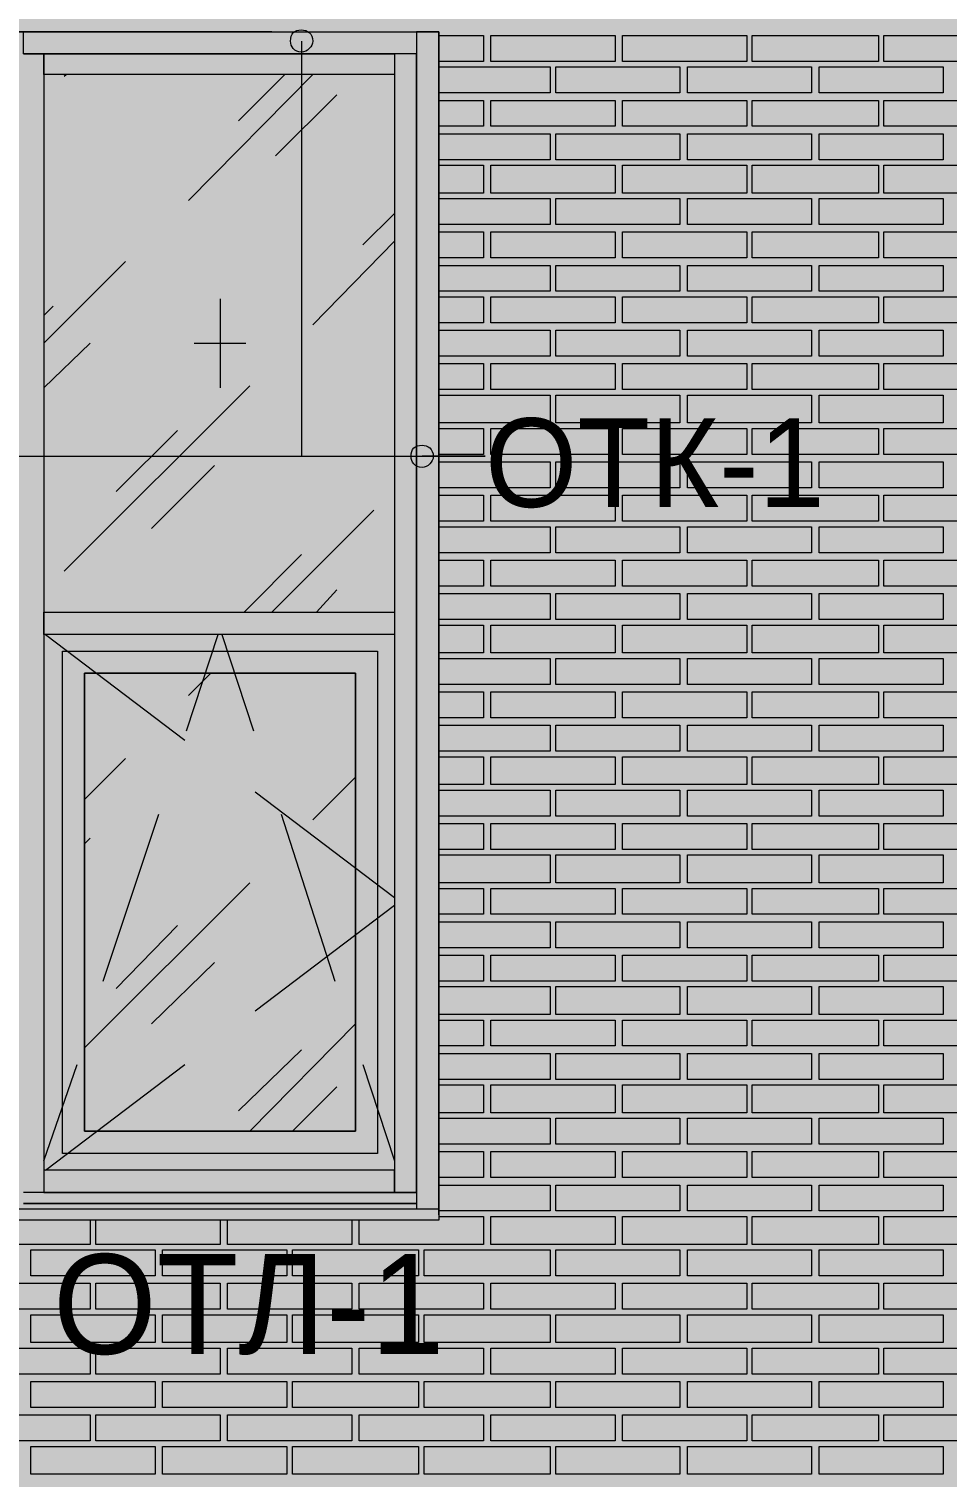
# Model space of a CAD drawing. Header units: millimetres. Extents: x -28928 to 100580, y -22867 to 36490.
# Drawn here: x -12715 to -10621, y 24689 to 27993 of the extents above; entities that cross this region are included whole.
import ezdxf

# ---------------------------------------------------------------- set-up
doc = ezdxf.new("R2010")
doc.units = ezdxf.units.MM
doc.layers.add('PDF _Геометрия', color=7, linetype='Continuous', true_color=0x8f8e8d)
doc.layers.add('PDF _Сплошная заливка', color=7, linetype='Continuous', true_color=0xffffff)
doc.layers.add('PDF _Текст', color=7, linetype='Continuous')

msp = doc.modelspace()

# ---------------------------------------------------------------- hatches: boundary and pattern name
at = {"layer": 'PDF _Сплошная заливка', "true_color": 0xdcd6cf, "transparency": 33554559}
msp.add_hatch(color=254, dxfattribs=at).paths.add_polyline_path([(-18676.6, 16343.4), (-18676.6, 19592.6), (-17276.3, 19592.6), (-17276.3, 16343.4), (19112.6, 16343.4), (19112.6, 30089.1), (-21853.9, 30089.1), (-21853.9, 16343.4), (-21375.9, 16343.4), (-21375.9, 19592.6), (-19277.4, 19592.6), (-19277.4, 16343.4)])

# ---------------------------------------------------------------- linework, layer by layer
at = {"layer": 'PDF _Геометрия', "color": 7, "lineweight": 9}
for points in [[(-12161.3, 27986.4), (-12838.2, 27986.4), (-13130.1, 27986.4), (-13130.1, 28286.8), (-13929.7, 28286.8)], [(-12778.9, 27986.4), (-11780.5, 27986.4), (-11780.5, 25287.2), (-11780.5, 25363.4), (-11780.5, 26636.8), (-11780.5, 27910.3), (-11780.5, 27986.4), (-11831.3, 27986.4), (-11831.3, 27910.3), (-11831.3, 26636.8), (-11831.3, 27935.7), (-11882, 27935.7), (-11882, 26636.8), (-11882, 25338), (-11882, 25388.7), (-12681.6, 25388.7), (-12681.6, 25338), (-11882, 25338), (-11831.3, 25338), (-11831.3, 26636.8), (-11831.3, 25363.4), (-11831.3, 25299.9)], [(-12093.6, 27965.3), (-12093.6, 27017.6), (-11674.7, 27017.6), (-11818.6, 27017.6)], [(-12728.2, 27935.7), (-12681.6, 27935.7), (-12681.6, 26636.8), (-12681.6, 25338), (-12728.2, 25338)], [(-12635.1, 27884.9), (-12630.9, 27889.1)], [(-12351.6, 27601.4), (-12068.2, 27889.1)], [(-12237.4, 27783.4), (-12131.6, 27889.1)], [(-12152.8, 27703), (-12013.2, 27842.6)], [(-11953.9, 27499.9), (-11882, 27571.8)], [(-12068.2, 27318), (-11882, 27508.4)], [(-12681.6, 27275.7), (-12495.5, 27461.8)], [(-12681.6, 27339.1), (-12660.5, 27360.3)], [(-12279.7, 27377.2), (-12279.7, 27174.1)], [(-12681.6, 27174.1), (-12575.9, 27275.7)], [(-12338.9, 27275.7), (-12220.5, 27275.7)], [(-12635.1, 26755.3), (-12212, 27178.4)], [(-12516.6, 26937.2), (-12377, 27076.8)], [(-12745.1, 27017.6), (-11674.7, 27017.6)], [(-12436.3, 26852.6), (-12292.4, 26996.4)], [(-12161.3, 26662.2), (-11928.6, 26894.9)], [(-12224.7, 26662.2), (-12093.6, 26793.4)], [(-12059.7, 26662.2), (-12013.2, 26713)], [(-12677.4, 26611.4), (-12360.1, 26370.3)], [(-12355.9, 26391.4), (-12283.9, 26611.4)], [(-12275.5, 26611.4), (-12203.6, 26391.4)], [(-12351.6, 26471.8), (-12300.9, 26522.6)], [(-12588.6, 26234.9), (-12495.5, 26328)], [(-12068.2, 26188.4), (-11970.9, 26285.7)], [(-12199.3, 26251.8), (-11882, 26010.7)], [(-12546.3, 25820.3), (-12419.3, 26201)], [(-12140.1, 26201), (-12017.4, 25820.3)], [(-12588.6, 26133.4), (-12575.9, 26146)], [(-12588.6, 25668), (-12212, 26044.5)], [(-12199.3, 25752.6), (-11882, 25993.7)], [(-12516.6, 25803.4), (-12377, 25947.2)], [(-12436.3, 25723), (-12292.4, 25862.6)], [(-12212, 25477.6), (-11970.9, 25723)], [(-12237.4, 25524.1), (-12093.6, 25663.7)], [(-12681.6, 25409.9), (-12605.5, 25629.9)], [(-12677.4, 25388.7), (-12360.1, 25629.9)], [(-11953.9, 25629.9), (-11882, 25409.9)], [(-12114.7, 25477.6), (-12013.2, 25579.1)], [(-11831.3, 25338), (-12728.2, 25338)], [(-11831.3, 25312.6), (-12728.2, 25312.6), (-11831.3, 25312.6)], [(-11831.3, 25312.6), (-12728.2, 25312.6)], [(-11780.5, 25304.1), (-11780.5, 25299.9), (-12778.9, 25299.9), (-12778.9, 25304.1)], [(-11780.5, 25299.9), (-11780.5, 25274.5), (-12778.9, 25274.5), (-12778.9, 25299.9)], [(-11780.5, 25283), (-11780.5, 25274.5)]]:
    msp.add_lwpolyline(points, dxfattribs=at)
for points in [[(-11856.6, 27935.7), (-12707, 27935.7), (-12728.2, 27935.7), (-12728.2, 27986.4), (-12707, 27986.4), (-11856.6, 27986.4), (-11831.3, 27986.4), (-11831.3, 27935.7)], [(-11882, 27889.1), (-12681.6, 27889.1), (-12681.6, 27935.7), (-11882, 27935.7)], [(-11882, 26611.4), (-12681.6, 26611.4), (-12681.6, 26662.2), (-11882, 26662.2)], [(-12639.3, 26573.4), (-11920.1, 26573.4), (-11920.1, 25426.8), (-12639.3, 25426.8)], [(-11920.1, 26573.4), (-11920.1, 25426.8), (-12639.3, 25426.8), (-12639.3, 26573.4)], [(-11970.9, 26522.6), (-12588.6, 26522.6), (-12588.6, 25477.6), (-11970.9, 25477.6)], [(-12588.6, 25477.6), (-12588.6, 26522.6), (-11970.9, 26522.6), (-11970.9, 25477.6)]]:
    msp.add_lwpolyline(points, close=True, dxfattribs=at)
at = {"layer": 'PDF _Геометрия', "lineweight": 9}
for points in [[(-11780.5, 27978), (-11678.9, 27978), (-11678.9, 27918.7), (-11780.5, 27918.7)], [(-11780.5, 27906), (-11670.5, 27906), (-11526.6, 27906), (-11526.6, 27846.8), (-11670.5, 27846.8), (-11780.5, 27846.8)], [(-11780.5, 27829.9), (-11678.9, 27829.9), (-11678.9, 27770.7), (-11780.5, 27770.7)], [(-11780.5, 27753.7), (-11670.5, 27753.7), (-11526.6, 27753.7), (-11526.6, 27694.5), (-11670.5, 27694.5), (-11780.5, 27694.5)], [(-11780.5, 27681.8), (-11678.9, 27681.8), (-11678.9, 27618.4), (-11780.5, 27618.4)], [(-11780.5, 27605.7), (-11670.5, 27605.7), (-11526.6, 27605.7), (-11526.6, 27546.4), (-11670.5, 27546.4), (-11780.5, 27546.4)], [(-11780.5, 27529.5), (-11678.9, 27529.5), (-11678.9, 27470.3), (-11780.5, 27470.3)], [(-11780.5, 27453.4), (-11670.5, 27453.4), (-11526.6, 27453.4), (-11526.6, 27394.1), (-11670.5, 27394.1), (-11780.5, 27394.1)], [(-11780.5, 27381.4), (-11678.9, 27381.4), (-11678.9, 27322.2), (-11780.5, 27322.2)], [(-11780.5, 27305.3), (-11670.5, 27305.3), (-11526.6, 27305.3), (-11526.6, 27246), (-11670.5, 27246), (-11780.5, 27246)], [(-11780.5, 27229.1), (-11678.9, 27229.1), (-11678.9, 27169.9), (-11780.5, 27169.9)], [(-11780.5, 27157.2), (-11670.5, 27157.2), (-11526.6, 27157.2), (-11526.6, 27093.7), (-11670.5, 27093.7), (-11780.5, 27093.7)], [(-11780.5, 27081), (-11678.9, 27081), (-11678.9, 27021.8), (-11780.5, 27021.8)], [(-11780.5, 27004.9), (-11670.5, 27004.9), (-11526.6, 27004.9), (-11526.6, 26945.7), (-11670.5, 26945.7), (-11780.5, 26945.7)], [(-11780.5, 26928.7), (-11678.9, 26928.7), (-11678.9, 26869.5), (-11780.5, 26869.5)], [(-11780.5, 26856.8), (-11670.5, 26856.8), (-11526.6, 26856.8), (-11526.6, 26797.6), (-11670.5, 26797.6), (-11780.5, 26797.6)], [(-11780.5, 26780.7), (-11678.9, 26780.7), (-11678.9, 26721.4), (-11780.5, 26721.4)], [(-11780.5, 26704.5), (-11670.5, 26704.5), (-11526.6, 26704.5), (-11526.6, 26645.3), (-11670.5, 26645.3), (-11780.5, 26645.3)], [(-11780.5, 26632.6), (-11678.9, 26632.6), (-11678.9, 26569.1), (-11780.5, 26569.1)], [(-11780.5, 26556.4), (-11670.5, 26556.4), (-11526.6, 26556.4), (-11526.6, 26497.2), (-11670.5, 26497.2), (-11780.5, 26497.2)], [(-11780.5, 26480.3), (-11678.9, 26480.3), (-11678.9, 26421), (-11780.5, 26421)], [(-11780.5, 26404.1), (-11670.5, 26404.1), (-11526.6, 26404.1), (-11526.6, 26344.9), (-11670.5, 26344.9), (-11780.5, 26344.9)], [(-11780.5, 26332.2), (-11678.9, 26332.2), (-11678.9, 26268.7), (-11780.5, 26268.7)], [(-11780.5, 26256), (-11670.5, 26256), (-11526.6, 26256), (-11526.6, 26196.8), (-11670.5, 26196.8), (-11780.5, 26196.8)], [(-11780.5, 26179.9), (-11678.9, 26179.9), (-11678.9, 26120.7), (-11780.5, 26120.7)], [(-11780.5, 26108), (-11670.5, 26108), (-11526.6, 26108), (-11526.6, 26044.5), (-11670.5, 26044.5), (-11780.5, 26044.5)], [(-11780.5, 26031.8), (-11678.9, 26031.8), (-11678.9, 25972.6), (-11780.5, 25972.6)], [(-11780.5, 25955.7), (-11670.5, 25955.7), (-11526.6, 25955.7), (-11526.6, 25896.4), (-11670.5, 25896.4), (-11780.5, 25896.4)], [(-11780.5, 25879.5), (-11678.9, 25879.5), (-11678.9, 25820.3), (-11780.5, 25820.3)], [(-11780.5, 25807.6), (-11670.5, 25807.6), (-11526.6, 25807.6), (-11526.6, 25744.1), (-11670.5, 25744.1), (-11780.5, 25744.1)], [(-11780.5, 25731.4), (-11678.9, 25731.4), (-11678.9, 25672.2), (-11780.5, 25672.2)], [(-11780.5, 25655.3), (-11670.5, 25655.3), (-11526.6, 25655.3), (-11526.6, 25596), (-11670.5, 25596), (-11780.5, 25596)], [(-11780.5, 25583.4), (-11678.9, 25583.4), (-11678.9, 25519.9), (-11780.5, 25519.9)], [(-11780.5, 25507.2), (-11670.5, 25507.2), (-11526.6, 25507.2), (-11526.6, 25448), (-11670.5, 25448), (-11780.5, 25448)], [(-11780.5, 25431), (-11678.9, 25431), (-11678.9, 25371.8), (-11780.5, 25371.8)], [(-11780.5, 25354.9), (-11670.5, 25354.9), (-11526.6, 25354.9), (-11526.6, 25295.7), (-11670.5, 25295.7), (-11780.5, 25295.7)], [(-12575.9, 25274.5), (-12575.9, 25219.5), (-12863.6, 25219.5), (-12863.6, 25283), (-12778.9, 25283)], [(-11780.5, 25283), (-11678.9, 25283), (-11678.9, 25219.5), (-11962.4, 25219.5), (-11962.4, 25274.5)], [(-12279.7, 25274.5), (-12279.7, 25219.5), (-12563.2, 25219.5), (-12563.2, 25274.5)], [(-11979.3, 25274.5), (-11979.3, 25219.5), (-12262.8, 25219.5), (-12262.8, 25274.5)]]:
    msp.add_lwpolyline(points, dxfattribs=at)
for points in [[(-11378.6, 27978), (-11378.6, 27918.7), (-11662, 27918.7), (-11662, 27978)], [(-11078.2, 27978), (-11078.2, 27918.7), (-11361.6, 27918.7), (-11361.6, 27978)], [(-10777.8, 27978), (-10777.8, 27918.7), (-11065.5, 27918.7), (-11065.5, 27978)], [(-10477.4, 27978), (-10477.4, 27918.7), (-10765.1, 27918.7), (-10765.1, 27978)], [(-11230.5, 27846.8), (-11370.1, 27846.8), (-11513.9, 27846.8), (-11513.9, 27906), (-11370.1, 27906), (-11230.5, 27906)], [(-10930.1, 27846.8), (-11069.7, 27846.8), (-11213.6, 27846.8), (-11213.6, 27906), (-11069.7, 27906), (-10930.1, 27906)], [(-10629.7, 27846.8), (-10769.3, 27846.8), (-10913.2, 27846.8), (-10913.2, 27906), (-10769.3, 27906), (-10629.7, 27906)], [(-11378.6, 27829.9), (-11378.6, 27770.7), (-11662, 27770.7), (-11662, 27829.9)], [(-11078.2, 27829.9), (-11078.2, 27770.7), (-11361.6, 27770.7), (-11361.6, 27829.9)], [(-10777.8, 27829.9), (-10777.8, 27770.7), (-11065.5, 27770.7), (-11065.5, 27829.9)], [(-10477.4, 27829.9), (-10477.4, 27770.7), (-10765.1, 27770.7), (-10765.1, 27829.9)], [(-11230.5, 27694.5), (-11370.1, 27694.5), (-11513.9, 27694.5), (-11513.9, 27753.7), (-11370.1, 27753.7), (-11230.5, 27753.7)], [(-10930.1, 27694.5), (-11069.7, 27694.5), (-11213.6, 27694.5), (-11213.6, 27753.7), (-11069.7, 27753.7), (-10930.1, 27753.7)], [(-10629.7, 27694.5), (-10769.3, 27694.5), (-10913.2, 27694.5), (-10913.2, 27753.7), (-10769.3, 27753.7), (-10629.7, 27753.7)], [(-11378.6, 27681.8), (-11378.6, 27618.4), (-11662, 27618.4), (-11662, 27681.8)], [(-11078.2, 27681.8), (-11078.2, 27618.4), (-11361.6, 27618.4), (-11361.6, 27681.8)], [(-10777.8, 27681.8), (-10777.8, 27618.4), (-11065.5, 27618.4), (-11065.5, 27681.8)], [(-10477.4, 27681.8), (-10477.4, 27618.4), (-10765.1, 27618.4), (-10765.1, 27681.8)], [(-11230.5, 27546.4), (-11370.1, 27546.4), (-11513.9, 27546.4), (-11513.9, 27605.7), (-11370.1, 27605.7), (-11230.5, 27605.7)], [(-10930.1, 27546.4), (-11069.7, 27546.4), (-11213.6, 27546.4), (-11213.6, 27605.7), (-11069.7, 27605.7), (-10930.1, 27605.7)], [(-10629.7, 27546.4), (-10769.3, 27546.4), (-10913.2, 27546.4), (-10913.2, 27605.7), (-10769.3, 27605.7), (-10629.7, 27605.7)], [(-11378.6, 27529.5), (-11378.6, 27470.3), (-11662, 27470.3), (-11662, 27529.5)], [(-11078.2, 27529.5), (-11078.2, 27470.3), (-11361.6, 27470.3), (-11361.6, 27529.5)], [(-10777.8, 27529.5), (-10777.8, 27470.3), (-11065.5, 27470.3), (-11065.5, 27529.5)], [(-10477.4, 27529.5), (-10477.4, 27470.3), (-10765.1, 27470.3), (-10765.1, 27529.5)], [(-11230.5, 27394.1), (-11370.1, 27394.1), (-11513.9, 27394.1), (-11513.9, 27453.4), (-11370.1, 27453.4), (-11230.5, 27453.4)], [(-10930.1, 27394.1), (-11069.7, 27394.1), (-11213.6, 27394.1), (-11213.6, 27453.4), (-11069.7, 27453.4), (-10930.1, 27453.4)], [(-10629.7, 27394.1), (-10769.3, 27394.1), (-10913.2, 27394.1), (-10913.2, 27453.4), (-10769.3, 27453.4), (-10629.7, 27453.4)], [(-11378.6, 27381.4), (-11378.6, 27322.2), (-11662, 27322.2), (-11662, 27381.4)], [(-11078.2, 27381.4), (-11078.2, 27322.2), (-11361.6, 27322.2), (-11361.6, 27381.4)], [(-10777.8, 27381.4), (-10777.8, 27322.2), (-11065.5, 27322.2), (-11065.5, 27381.4)], [(-10477.4, 27381.4), (-10477.4, 27322.2), (-10765.1, 27322.2), (-10765.1, 27381.4)], [(-11230.5, 27246), (-11370.1, 27246), (-11513.9, 27246), (-11513.9, 27305.3), (-11370.1, 27305.3), (-11230.5, 27305.3)], [(-10930.1, 27246), (-11069.7, 27246), (-11213.6, 27246), (-11213.6, 27305.3), (-11069.7, 27305.3), (-10930.1, 27305.3)], [(-10629.7, 27246), (-10769.3, 27246), (-10913.2, 27246), (-10913.2, 27305.3), (-10769.3, 27305.3), (-10629.7, 27305.3)], [(-11378.6, 27229.1), (-11378.6, 27169.9), (-11662, 27169.9), (-11662, 27229.1)], [(-11078.2, 27229.1), (-11078.2, 27169.9), (-11361.6, 27169.9), (-11361.6, 27229.1)], [(-10777.8, 27229.1), (-10777.8, 27169.9), (-11065.5, 27169.9), (-11065.5, 27229.1)], [(-10477.4, 27229.1), (-10477.4, 27169.9), (-10765.1, 27169.9), (-10765.1, 27229.1)], [(-11230.5, 27093.7), (-11370.1, 27093.7), (-11513.9, 27093.7), (-11513.9, 27157.2), (-11370.1, 27157.2), (-11230.5, 27157.2)], [(-10930.1, 27093.7), (-11069.7, 27093.7), (-11213.6, 27093.7), (-11213.6, 27157.2), (-11069.7, 27157.2), (-10930.1, 27157.2)], [(-10629.7, 27093.7), (-10769.3, 27093.7), (-10913.2, 27093.7), (-10913.2, 27157.2), (-10769.3, 27157.2), (-10629.7, 27157.2)], [(-11378.6, 27081), (-11378.6, 27021.8), (-11662, 27021.8), (-11662, 27081)], [(-11078.2, 27081), (-11078.2, 27021.8), (-11361.6, 27021.8), (-11361.6, 27081)], [(-10777.8, 27081), (-10777.8, 27021.8), (-11065.5, 27021.8), (-11065.5, 27081)], [(-10477.4, 27081), (-10477.4, 27021.8), (-10765.1, 27021.8), (-10765.1, 27081)], [(-11230.5, 26945.7), (-11370.1, 26945.7), (-11513.9, 26945.7), (-11513.9, 27004.9), (-11370.1, 27004.9), (-11230.5, 27004.9)], [(-10930.1, 26945.7), (-11069.7, 26945.7), (-11213.6, 26945.7), (-11213.6, 27004.9), (-11069.7, 27004.9), (-10930.1, 27004.9)], [(-10629.7, 26945.7), (-10769.3, 26945.7), (-10913.2, 26945.7), (-10913.2, 27004.9), (-10769.3, 27004.9), (-10629.7, 27004.9)], [(-11378.6, 26928.7), (-11378.6, 26869.5), (-11662, 26869.5), (-11662, 26928.7)], [(-11078.2, 26928.7), (-11078.2, 26869.5), (-11361.6, 26869.5), (-11361.6, 26928.7)], [(-10777.8, 26928.7), (-10777.8, 26869.5), (-11065.5, 26869.5), (-11065.5, 26928.7)], [(-10477.4, 26928.7), (-10477.4, 26869.5), (-10765.1, 26869.5), (-10765.1, 26928.7)], [(-11230.5, 26797.6), (-11370.1, 26797.6), (-11513.9, 26797.6), (-11513.9, 26856.8), (-11370.1, 26856.8), (-11230.5, 26856.8)], [(-10930.1, 26797.6), (-11069.7, 26797.6), (-11213.6, 26797.6), (-11213.6, 26856.8), (-11069.7, 26856.8), (-10930.1, 26856.8)], [(-10629.7, 26797.6), (-10769.3, 26797.6), (-10913.2, 26797.6), (-10913.2, 26856.8), (-10769.3, 26856.8), (-10629.7, 26856.8)], [(-11378.6, 26780.7), (-11378.6, 26721.4), (-11662, 26721.4), (-11662, 26780.7)], [(-11078.2, 26780.7), (-11078.2, 26721.4), (-11361.6, 26721.4), (-11361.6, 26780.7)], [(-10777.8, 26780.7), (-10777.8, 26721.4), (-11065.5, 26721.4), (-11065.5, 26780.7)], [(-10477.4, 26780.7), (-10477.4, 26721.4), (-10765.1, 26721.4), (-10765.1, 26780.7)], [(-11230.5, 26645.3), (-11370.1, 26645.3), (-11513.9, 26645.3), (-11513.9, 26704.5), (-11370.1, 26704.5), (-11230.5, 26704.5)], [(-10930.1, 26645.3), (-11069.7, 26645.3), (-11213.6, 26645.3), (-11213.6, 26704.5), (-11069.7, 26704.5), (-10930.1, 26704.5)], [(-10629.7, 26645.3), (-10769.3, 26645.3), (-10913.2, 26645.3), (-10913.2, 26704.5), (-10769.3, 26704.5), (-10629.7, 26704.5)], [(-11378.6, 26632.6), (-11378.6, 26569.1), (-11662, 26569.1), (-11662, 26632.6)], [(-11078.2, 26632.6), (-11078.2, 26569.1), (-11361.6, 26569.1), (-11361.6, 26632.6)], [(-10777.8, 26632.6), (-10777.8, 26569.1), (-11065.5, 26569.1), (-11065.5, 26632.6)], [(-10477.4, 26632.6), (-10477.4, 26569.1), (-10765.1, 26569.1), (-10765.1, 26632.6)], [(-11230.5, 26497.2), (-11370.1, 26497.2), (-11513.9, 26497.2), (-11513.9, 26556.4), (-11370.1, 26556.4), (-11230.5, 26556.4)], [(-10930.1, 26497.2), (-11069.7, 26497.2), (-11213.6, 26497.2), (-11213.6, 26556.4), (-11069.7, 26556.4), (-10930.1, 26556.4)], [(-10629.7, 26497.2), (-10769.3, 26497.2), (-10913.2, 26497.2), (-10913.2, 26556.4), (-10769.3, 26556.4), (-10629.7, 26556.4)], [(-11378.6, 26480.3), (-11378.6, 26421), (-11662, 26421), (-11662, 26480.3)], [(-11078.2, 26480.3), (-11078.2, 26421), (-11361.6, 26421), (-11361.6, 26480.3)], [(-10777.8, 26480.3), (-10777.8, 26421), (-11065.5, 26421), (-11065.5, 26480.3)], [(-10477.4, 26480.3), (-10477.4, 26421), (-10765.1, 26421), (-10765.1, 26480.3)], [(-11230.5, 26344.9), (-11370.1, 26344.9), (-11513.9, 26344.9), (-11513.9, 26404.1), (-11370.1, 26404.1), (-11230.5, 26404.1)], [(-10930.1, 26344.9), (-11069.7, 26344.9), (-11213.6, 26344.9), (-11213.6, 26404.1), (-11069.7, 26404.1), (-10930.1, 26404.1)], [(-10629.7, 26344.9), (-10769.3, 26344.9), (-10913.2, 26344.9), (-10913.2, 26404.1), (-10769.3, 26404.1), (-10629.7, 26404.1)], [(-11378.6, 26332.2), (-11378.6, 26268.7), (-11662, 26268.7), (-11662, 26332.2)], [(-11078.2, 26332.2), (-11078.2, 26268.7), (-11361.6, 26268.7), (-11361.6, 26332.2)], [(-10777.8, 26332.2), (-10777.8, 26268.7), (-11065.5, 26268.7), (-11065.5, 26332.2)], [(-10477.4, 26332.2), (-10477.4, 26268.7), (-10765.1, 26268.7), (-10765.1, 26332.2)], [(-11230.5, 26196.8), (-11370.1, 26196.8), (-11513.9, 26196.8), (-11513.9, 26256), (-11370.1, 26256), (-11230.5, 26256)], [(-10930.1, 26196.8), (-11069.7, 26196.8), (-11213.6, 26196.8), (-11213.6, 26256), (-11069.7, 26256), (-10930.1, 26256)], [(-10629.7, 26196.8), (-10769.3, 26196.8), (-10913.2, 26196.8), (-10913.2, 26256), (-10769.3, 26256), (-10629.7, 26256)], [(-11378.6, 26179.9), (-11378.6, 26120.7), (-11662, 26120.7), (-11662, 26179.9)], [(-11078.2, 26179.9), (-11078.2, 26120.7), (-11361.6, 26120.7), (-11361.6, 26179.9)], [(-10777.8, 26179.9), (-10777.8, 26120.7), (-11065.5, 26120.7), (-11065.5, 26179.9)], [(-10477.4, 26179.9), (-10477.4, 26120.7), (-10765.1, 26120.7), (-10765.1, 26179.9)], [(-11230.5, 26044.5), (-11370.1, 26044.5), (-11513.9, 26044.5), (-11513.9, 26108), (-11370.1, 26108), (-11230.5, 26108)], [(-10930.1, 26044.5), (-11069.7, 26044.5), (-11213.6, 26044.5), (-11213.6, 26108), (-11069.7, 26108), (-10930.1, 26108)], [(-10629.7, 26044.5), (-10769.3, 26044.5), (-10913.2, 26044.5), (-10913.2, 26108), (-10769.3, 26108), (-10629.7, 26108)], [(-11378.6, 26031.8), (-11378.6, 25972.6), (-11662, 25972.6), (-11662, 26031.8)], [(-11078.2, 26031.8), (-11078.2, 25972.6), (-11361.6, 25972.6), (-11361.6, 26031.8)], [(-10777.8, 26031.8), (-10777.8, 25972.6), (-11065.5, 25972.6), (-11065.5, 26031.8)], [(-10477.4, 26031.8), (-10477.4, 25972.6), (-10765.1, 25972.6), (-10765.1, 26031.8)], [(-11230.5, 25896.4), (-11370.1, 25896.4), (-11513.9, 25896.4), (-11513.9, 25955.7), (-11370.1, 25955.7), (-11230.5, 25955.7)], [(-10930.1, 25896.4), (-11069.7, 25896.4), (-11213.6, 25896.4), (-11213.6, 25955.7), (-11069.7, 25955.7), (-10930.1, 25955.7)], [(-10629.7, 25896.4), (-10769.3, 25896.4), (-10913.2, 25896.4), (-10913.2, 25955.7), (-10769.3, 25955.7), (-10629.7, 25955.7)], [(-11378.6, 25879.5), (-11378.6, 25820.3), (-11662, 25820.3), (-11662, 25879.5)], [(-11078.2, 25879.5), (-11078.2, 25820.3), (-11361.6, 25820.3), (-11361.6, 25879.5)], [(-10777.8, 25879.5), (-10777.8, 25820.3), (-11065.5, 25820.3), (-11065.5, 25879.5)], [(-10477.4, 25879.5), (-10477.4, 25820.3), (-10765.1, 25820.3), (-10765.1, 25879.5)], [(-11230.5, 25744.1), (-11370.1, 25744.1), (-11513.9, 25744.1), (-11513.9, 25807.6), (-11370.1, 25807.6), (-11230.5, 25807.6)], [(-10930.1, 25744.1), (-11069.7, 25744.1), (-11213.6, 25744.1), (-11213.6, 25807.6), (-11069.7, 25807.6), (-10930.1, 25807.6)], [(-10629.7, 25744.1), (-10769.3, 25744.1), (-10913.2, 25744.1), (-10913.2, 25807.6), (-10769.3, 25807.6), (-10629.7, 25807.6)], [(-11378.6, 25731.4), (-11378.6, 25672.2), (-11662, 25672.2), (-11662, 25731.4)], [(-11078.2, 25731.4), (-11078.2, 25672.2), (-11361.6, 25672.2), (-11361.6, 25731.4)], [(-10777.8, 25731.4), (-10777.8, 25672.2), (-11065.5, 25672.2), (-11065.5, 25731.4)], [(-10477.4, 25731.4), (-10477.4, 25672.2), (-10765.1, 25672.2), (-10765.1, 25731.4)], [(-11230.5, 25596), (-11370.1, 25596), (-11513.9, 25596), (-11513.9, 25655.3), (-11370.1, 25655.3), (-11230.5, 25655.3)], [(-10930.1, 25596), (-11069.7, 25596), (-11213.6, 25596), (-11213.6, 25655.3), (-11069.7, 25655.3), (-10930.1, 25655.3)], [(-10629.7, 25596), (-10769.3, 25596), (-10913.2, 25596), (-10913.2, 25655.3), (-10769.3, 25655.3), (-10629.7, 25655.3)], [(-11378.6, 25583.4), (-11378.6, 25519.9), (-11662, 25519.9), (-11662, 25583.4)], [(-11078.2, 25583.4), (-11078.2, 25519.9), (-11361.6, 25519.9), (-11361.6, 25583.4)], [(-10777.8, 25583.4), (-10777.8, 25519.9), (-11065.5, 25519.9), (-11065.5, 25583.4)], [(-10477.4, 25583.4), (-10477.4, 25519.9), (-10765.1, 25519.9), (-10765.1, 25583.4)], [(-11230.5, 25448), (-11370.1, 25448), (-11513.9, 25448), (-11513.9, 25507.2), (-11370.1, 25507.2), (-11230.5, 25507.2)], [(-10930.1, 25448), (-11069.7, 25448), (-11213.6, 25448), (-11213.6, 25507.2), (-11069.7, 25507.2), (-10930.1, 25507.2)], [(-10629.7, 25448), (-10769.3, 25448), (-10913.2, 25448), (-10913.2, 25507.2), (-10769.3, 25507.2), (-10629.7, 25507.2)], [(-11378.6, 25431), (-11378.6, 25371.8), (-11662, 25371.8), (-11662, 25431)], [(-11078.2, 25431), (-11078.2, 25371.8), (-11361.6, 25371.8), (-11361.6, 25431)], [(-10777.8, 25431), (-10777.8, 25371.8), (-11065.5, 25371.8), (-11065.5, 25431)], [(-10477.4, 25431), (-10477.4, 25371.8), (-10765.1, 25371.8), (-10765.1, 25431)], [(-11230.5, 25295.7), (-11370.1, 25295.7), (-11513.9, 25295.7), (-11513.9, 25354.9), (-11370.1, 25354.9), (-11230.5, 25354.9)], [(-10930.1, 25295.7), (-11069.7, 25295.7), (-11213.6, 25295.7), (-11213.6, 25354.9), (-11069.7, 25354.9), (-10930.1, 25354.9)], [(-10629.7, 25295.7), (-10769.3, 25295.7), (-10913.2, 25295.7), (-10913.2, 25354.9), (-10769.3, 25354.9), (-10629.7, 25354.9)], [(-11378.6, 25283), (-11378.6, 25219.5), (-11662, 25219.5), (-11662, 25283)], [(-11078.2, 25283), (-11078.2, 25219.5), (-11361.6, 25219.5), (-11361.6, 25283)], [(-10777.8, 25283), (-10777.8, 25219.5), (-11065.5, 25219.5), (-11065.5, 25283)], [(-10477.4, 25283), (-10477.4, 25219.5), (-10765.1, 25219.5), (-10765.1, 25283)], [(-12427.8, 25147.6), (-12571.6, 25147.6), (-12711.3, 25147.6), (-12711.3, 25206.8), (-12571.6, 25206.8), (-12427.8, 25206.8)], [(-12127.4, 25147.6), (-12271.3, 25147.6), (-12410.9, 25147.6), (-12410.9, 25206.8), (-12271.3, 25206.8), (-12127.4, 25206.8)], [(-11827, 25147.6), (-11970.9, 25147.6), (-12114.7, 25147.6), (-12114.7, 25206.8), (-11970.9, 25206.8), (-11827, 25206.8)], [(-11526.6, 25147.6), (-11670.5, 25147.6), (-11814.3, 25147.6), (-11814.3, 25206.8), (-11670.5, 25206.8), (-11526.6, 25206.8)], [(-11230.5, 25147.6), (-11370.1, 25147.6), (-11513.9, 25147.6), (-11513.9, 25206.8), (-11370.1, 25206.8), (-11230.5, 25206.8)], [(-10930.1, 25147.6), (-11069.7, 25147.6), (-11213.6, 25147.6), (-11213.6, 25206.8), (-11069.7, 25206.8), (-10930.1, 25206.8)], [(-10629.7, 25147.6), (-10769.3, 25147.6), (-10913.2, 25147.6), (-10913.2, 25206.8), (-10769.3, 25206.8), (-10629.7, 25206.8)], [(-12575.9, 25130.7), (-12575.9, 25071.4), (-12863.6, 25071.4), (-12863.6, 25130.7)], [(-12279.7, 25130.7), (-12279.7, 25071.4), (-12563.2, 25071.4), (-12563.2, 25130.7)], [(-11979.3, 25130.7), (-11979.3, 25071.4), (-12262.8, 25071.4), (-12262.8, 25130.7)], [(-11678.9, 25130.7), (-11678.9, 25071.4), (-11962.4, 25071.4), (-11962.4, 25130.7)], [(-11378.6, 25130.7), (-11378.6, 25071.4), (-11662, 25071.4), (-11662, 25130.7)], [(-11078.2, 25130.7), (-11078.2, 25071.4), (-11361.6, 25071.4), (-11361.6, 25130.7)], [(-10777.8, 25130.7), (-10777.8, 25071.4), (-11065.5, 25071.4), (-11065.5, 25130.7)], [(-10477.4, 25130.7), (-10477.4, 25071.4), (-10765.1, 25071.4), (-10765.1, 25130.7)], [(-12427.8, 24995.3), (-12571.6, 24995.3), (-12711.3, 24995.3), (-12711.3, 25058.7), (-12571.6, 25058.7), (-12427.8, 25058.7)], [(-12127.4, 24995.3), (-12271.3, 24995.3), (-12410.9, 24995.3), (-12410.9, 25058.7), (-12271.3, 25058.7), (-12127.4, 25058.7)], [(-11827, 24995.3), (-11970.9, 24995.3), (-12114.7, 24995.3), (-12114.7, 25058.7), (-11970.9, 25058.7), (-11827, 25058.7)], [(-11526.6, 24995.3), (-11670.5, 24995.3), (-11814.3, 24995.3), (-11814.3, 25058.7), (-11670.5, 25058.7), (-11526.6, 25058.7)], [(-11230.5, 24995.3), (-11370.1, 24995.3), (-11513.9, 24995.3), (-11513.9, 25058.7), (-11370.1, 25058.7), (-11230.5, 25058.7)], [(-10930.1, 24995.3), (-11069.7, 24995.3), (-11213.6, 24995.3), (-11213.6, 25058.7), (-11069.7, 25058.7), (-10930.1, 25058.7)], [(-10629.7, 24995.3), (-10769.3, 24995.3), (-10913.2, 24995.3), (-10913.2, 25058.7), (-10769.3, 25058.7), (-10629.7, 25058.7)], [(-12575.9, 24982.6), (-12575.9, 24923.4), (-12863.6, 24923.4), (-12863.6, 24982.6)], [(-12279.7, 24982.6), (-12279.7, 24923.4), (-12563.2, 24923.4), (-12563.2, 24982.6)], [(-11979.3, 24982.6), (-11979.3, 24923.4), (-12262.8, 24923.4), (-12262.8, 24982.6)], [(-11678.9, 24982.6), (-11678.9, 24923.4), (-11962.4, 24923.4), (-11962.4, 24982.6)], [(-11378.6, 24982.6), (-11378.6, 24923.4), (-11662, 24923.4), (-11662, 24982.6)], [(-11078.2, 24982.6), (-11078.2, 24923.4), (-11361.6, 24923.4), (-11361.6, 24982.6)], [(-10777.8, 24982.6), (-10777.8, 24923.4), (-11065.5, 24923.4), (-11065.5, 24982.6)], [(-10477.4, 24982.6), (-10477.4, 24923.4), (-10765.1, 24923.4), (-10765.1, 24982.6)], [(-12427.8, 24847.2), (-12571.6, 24847.2), (-12711.3, 24847.2), (-12711.3, 24906.4), (-12571.6, 24906.4), (-12427.8, 24906.4)], [(-12127.4, 24847.2), (-12271.3, 24847.2), (-12410.9, 24847.2), (-12410.9, 24906.4), (-12271.3, 24906.4), (-12127.4, 24906.4)], [(-11827, 24847.2), (-11970.9, 24847.2), (-12114.7, 24847.2), (-12114.7, 24906.4), (-11970.9, 24906.4), (-11827, 24906.4)], [(-11526.6, 24847.2), (-11670.5, 24847.2), (-11814.3, 24847.2), (-11814.3, 24906.4), (-11670.5, 24906.4), (-11526.6, 24906.4)], [(-11230.5, 24847.2), (-11370.1, 24847.2), (-11513.9, 24847.2), (-11513.9, 24906.4), (-11370.1, 24906.4), (-11230.5, 24906.4)], [(-10930.1, 24847.2), (-11069.7, 24847.2), (-11213.6, 24847.2), (-11213.6, 24906.4), (-11069.7, 24906.4), (-10930.1, 24906.4)], [(-10629.7, 24847.2), (-10769.3, 24847.2), (-10913.2, 24847.2), (-10913.2, 24906.4), (-10769.3, 24906.4), (-10629.7, 24906.4)], [(-12575.9, 24830.3), (-12575.9, 24771), (-12863.6, 24771), (-12863.6, 24830.3)], [(-12279.7, 24830.3), (-12279.7, 24771), (-12563.2, 24771), (-12563.2, 24830.3)], [(-11979.3, 24830.3), (-11979.3, 24771), (-12262.8, 24771), (-12262.8, 24830.3)], [(-11678.9, 24830.3), (-11678.9, 24771), (-11962.4, 24771), (-11962.4, 24830.3)], [(-11378.6, 24830.3), (-11378.6, 24771), (-11662, 24771), (-11662, 24830.3)], [(-11078.2, 24830.3), (-11078.2, 24771), (-11361.6, 24771), (-11361.6, 24830.3)], [(-10777.8, 24830.3), (-10777.8, 24771), (-11065.5, 24771), (-11065.5, 24830.3)], [(-10477.4, 24830.3), (-10477.4, 24771), (-10765.1, 24771), (-10765.1, 24830.3)], [(-12427.8, 24694.9), (-12571.6, 24694.9), (-12711.3, 24694.9), (-12711.3, 24758.4), (-12571.6, 24758.4), (-12427.8, 24758.4)], [(-12127.4, 24694.9), (-12271.3, 24694.9), (-12410.9, 24694.9), (-12410.9, 24758.4), (-12271.3, 24758.4), (-12127.4, 24758.4)], [(-11827, 24694.9), (-11970.9, 24694.9), (-12114.7, 24694.9), (-12114.7, 24758.4), (-11970.9, 24758.4), (-11827, 24758.4)], [(-11526.6, 24694.9), (-11670.5, 24694.9), (-11814.3, 24694.9), (-11814.3, 24758.4), (-11670.5, 24758.4), (-11526.6, 24758.4)], [(-11230.5, 24694.9), (-11370.1, 24694.9), (-11513.9, 24694.9), (-11513.9, 24758.4), (-11370.1, 24758.4), (-11230.5, 24758.4)], [(-10930.1, 24694.9), (-11069.7, 24694.9), (-11213.6, 24694.9), (-11213.6, 24758.4), (-11069.7, 24758.4), (-10930.1, 24758.4)], [(-10629.7, 24694.9), (-10769.3, 24694.9), (-10913.2, 24694.9), (-10913.2, 24758.4), (-10769.3, 24758.4), (-10629.7, 24758.4)]]:
    msp.add_lwpolyline(points, close=True, dxfattribs=at)
at = {"layer": 'PDF _Геометрия', "color": 7, "lineweight": 9}
for points in [[(-12118.9, 27965.3), (-12118.9, 27982.2), (-12110.5, 27990.7), (-12093.6, 27990.7)], [(-12118.9, 27965.3), (-12118.9, 27982.2), (-12110.5, 27990.7), (-12093.6, 27990.7)], [(-12093.6, 27990.7), (-12080.9, 27990.7), (-12068.2, 27982.2), (-12068.2, 27965.3)], [(-12093.6, 27990.7), (-12080.9, 27990.7), (-12068.2, 27982.2), (-12068.2, 27965.3)], [(-12093.6, 27939.9), (-12110.5, 27939.9), (-12118.9, 27952.6), (-12118.9, 27965.3)], [(-12093.6, 27939.9), (-12110.5, 27939.9), (-12118.9, 27952.6), (-12118.9, 27965.3)], [(-12068.2, 27965.3), (-12068.2, 27952.6), (-12080.9, 27939.9), (-12093.6, 27939.9)], [(-12068.2, 27965.3), (-12068.2, 27952.6), (-12080.9, 27939.9), (-12093.6, 27939.9)], [(-11843.9, 27017.6), (-11843.9, 27034.5), (-11835.5, 27043), (-11818.6, 27043)], [(-11843.9, 27017.6), (-11843.9, 27034.5), (-11835.5, 27043), (-11818.6, 27043)], [(-11818.6, 27043), (-11805.9, 27043), (-11793.2, 27034.5), (-11793.2, 27017.6)], [(-11818.6, 27043), (-11805.9, 27043), (-11793.2, 27034.5), (-11793.2, 27017.6)], [(-11818.6, 26992.2), (-11835.5, 26992.2), (-11843.9, 27004.9), (-11843.9, 27017.6)], [(-11818.6, 26992.2), (-11835.5, 26992.2), (-11843.9, 27004.9), (-11843.9, 27017.6)], [(-11793.2, 27017.6), (-11793.2, 27004.9), (-11805.9, 26992.2), (-11818.6, 26992.2)], [(-11793.2, 27017.6), (-11793.2, 27004.9), (-11805.9, 26992.2), (-11818.6, 26992.2)]]:
    msp.add_open_spline(points, degree=3, dxfattribs=at)
at = {"layer": 'PDF _Сплошная заливка', "lineweight": 9, "transparency": 33554559}
for points in [[(-12681.6, 27889.1), (-12681.6, 26662.2), (-11882, 27889.1), (-11882, 26662.2)], [(-12588.6, 26522.6), (-12588.6, 25477.6), (-11970.9, 26522.6), (-11970.9, 25477.6)]]:
    msp.add_solid(points, dxfattribs=at)

# ---------------------------------------------------------------- texts
at = {"layer": 'PDF _Текст', "attachment_point": 4, "style": ''}
for s, insert, char_height in [('ОТК-1', (-11675.1, 27001.8), 202.56), ('ОТЛ-1', (-12660.8, 25081.7), 227.71)]:
    msp.add_mtext(s, dxfattribs=dict(at, insert=insert, char_height=char_height))

doc.saveas('drawing.dxf')
